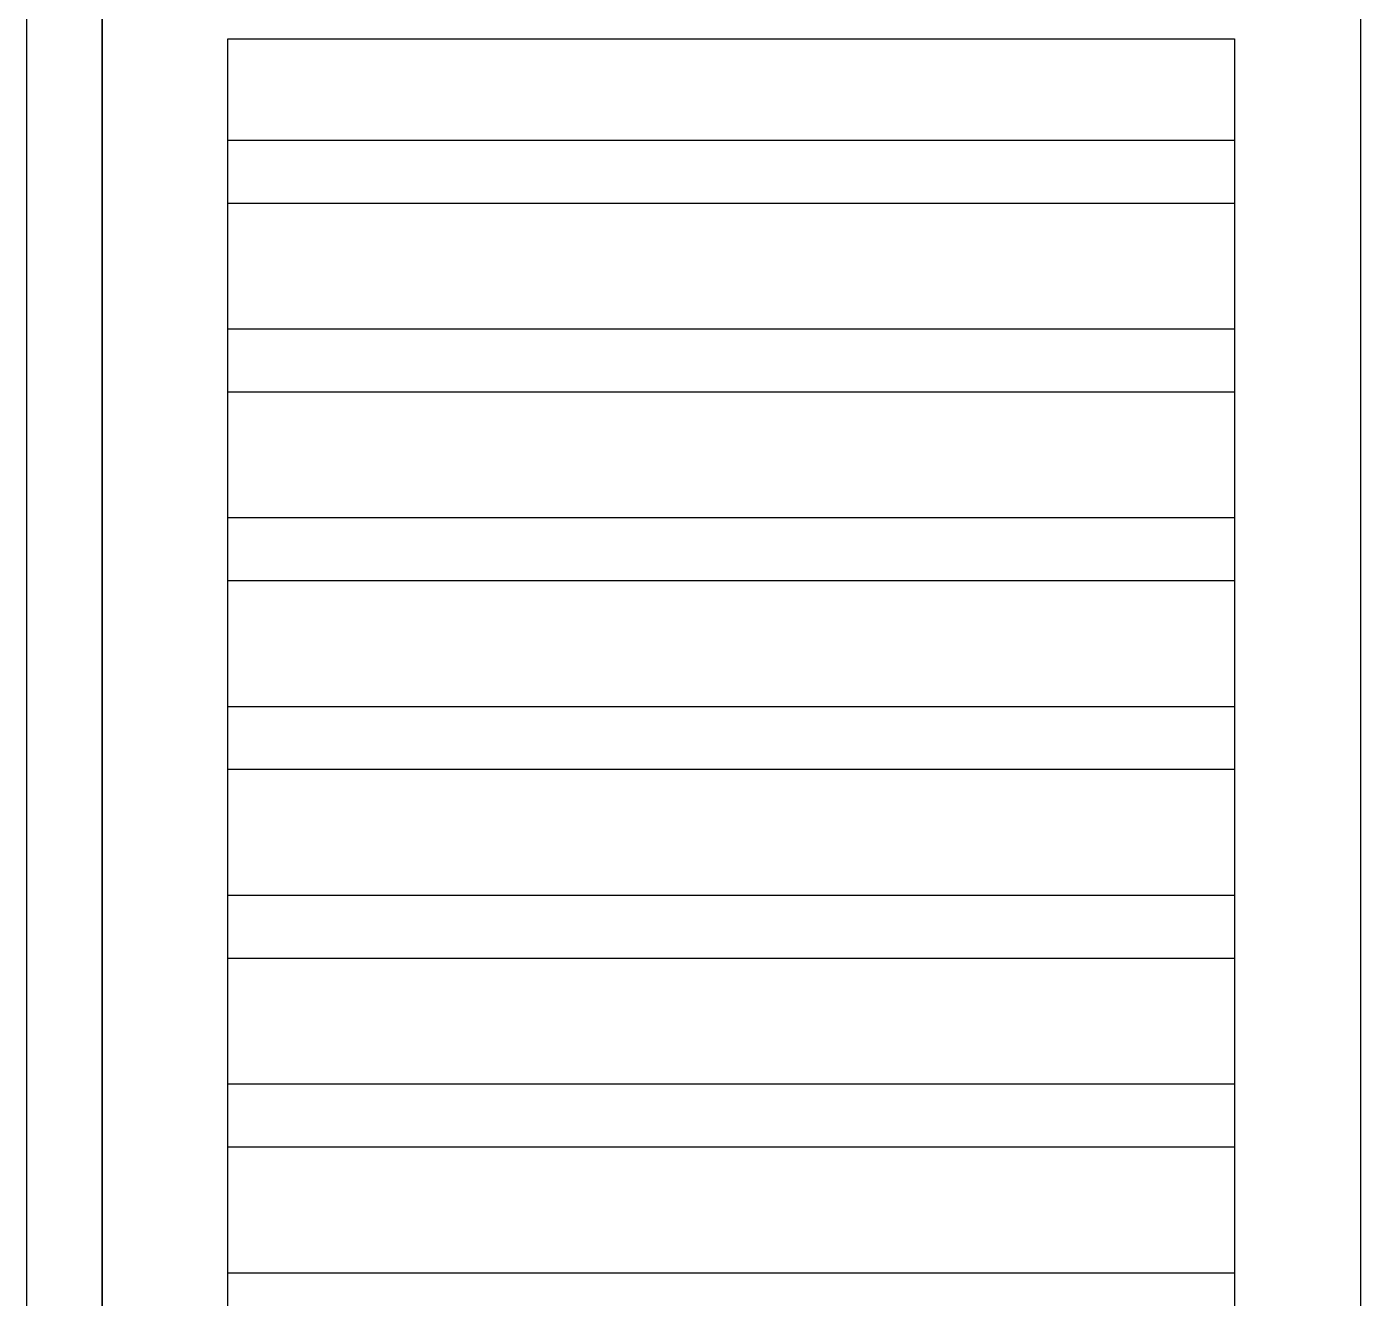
# Model space of a CAD drawing. Header units: metres. Extents: x 149 to 429, y -3 to 162.
# Drawn here: x 355.67 to 356.2, y 107.714 to 108.219 of the extents above; entities that cross this region are included whole.
import ezdxf

# ---------------------------------------------------------------- set-up
doc = ezdxf.new("R2010")
doc.units = ezdxf.units.M
doc.layers.add('1053_ARQ_BASE_MATADOURO_2_dwg', color=7, linetype='Continuous', lineweight=5, true_color=0x767676)
doc.layers.add('A-PISO', color=7, linetype='Continuous', lineweight=5)

# ---------------------------------------------------------------- blocks, each defined once
blk = doc.blocks.new('1053_ARQ_BASE_MATADOURO_2_dwg-3637054-TÉRREO 1_20 - Dependente 2')
at = {"layer": 'A-PISO', "color": 253, "lineweight": 30, "true_color": 0xaaaaaa}
for p, q in [((149.26518, 74.27815), (149.26518, 75.07815)), ((149.74518, 74.98778), (149.34518, 74.98778)), ((149.74518, 74.96278), (149.34518, 74.96278)), ((149.74518, 74.91278), (149.34518, 74.91278)), ((149.74518, 74.88778), (149.34518, 74.88778)), ((149.74518, 74.83778), (149.34518, 74.83778)), ((149.74518, 74.81278), (149.34518, 74.81278)), ((149.74518, 74.76278), (149.34518, 74.76278)), ((149.74518, 74.73778), (149.34518, 74.73778)), ((149.74518, 74.68778), (149.34518, 74.68778)), ((149.74518, 74.66278), (149.34518, 74.66278)), ((149.74518, 74.61278), (149.34518, 74.61278)), ((149.74518, 74.58778), (149.34518, 74.58778)), ((149.74518, 74.53778), (149.34518, 74.53778))]:
    blk.add_line(p, q, dxfattribs=at)
at = {"layer": 'A-PISO', "color": 253, "lineweight": 30, "true_color": 0xaaaaaa, "flags": 128}
for points in [[(149.29518, 75.07815), (149.79518, 75.07815), (149.79518, 74.27815), (149.29518, 74.27815), (149.29518, 75.07815), (149.29518, 74.27815)], [(149.34518, 75.02815), (149.74518, 75.02815), (149.74518, 74.32815), (149.34518, 74.32815), (149.34518, 75.02815)]]:
    blk.add_lwpolyline(points, dxfattribs=at)

msp = doc.modelspace()

# ---------------------------------------------------------------- block references
at = {"layer": '1053_ARQ_BASE_MATADOURO_2_dwg', "color": 253, "true_color": 0xaaaaaa}
msp.add_blockref('1053_ARQ_BASE_MATADOURO_2_dwg-3637054-TÉRREO 1_20 - Dependente 2', (206.40504, 33.18603), dxfattribs=at)

doc.saveas('drawing.dxf')
